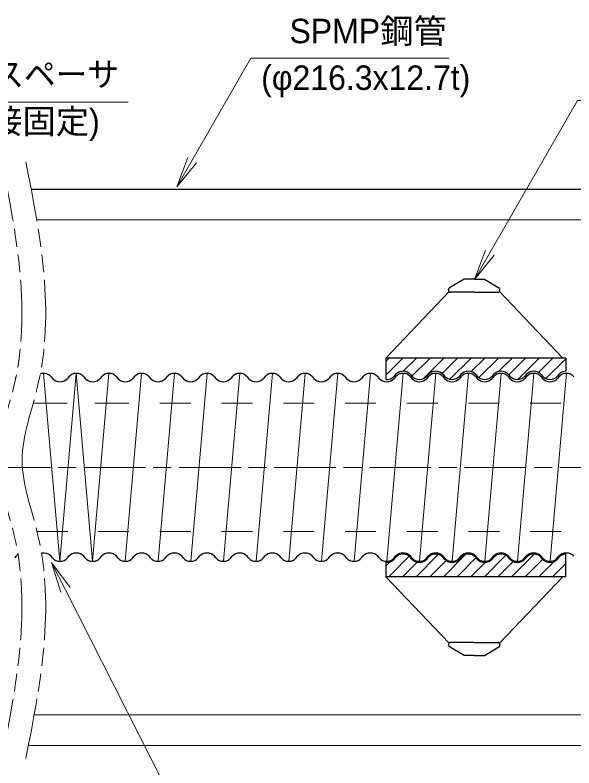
# Model space of a CAD drawing. Units: millimetres at full size, sheet at 1:2; details may follow other scales. Extents: x 4078 to 5758, y -31 to 1157.
# Drawn here: x 4452.9 to 4670.1, y 445.2 to 737.8 of the extents above; entities that cross this region are included whole.
import ezdxf
from ezdxf.enums import TextEntityAlignment as Align

# ---------------------------------------------------------------- set-up
doc = ezdxf.new("R2010")
doc.units = ezdxf.units.MM
doc.header["$LTSCALE"] = 2
for name, pattern in [('CHAIN', [18.5, 12, -1.5, 3.5, -1.5]), ('CHAIN_DOUBLE_DASH', [23.5, 12, -1.5, 3.5, -1.5, 3.5, -1.5]), ('DASHED_SPACED', [12, 6, -6])]:
    doc.linetypes.add(name, pattern=pattern)
for name, color, linetype, lineweight in [('1外形線', 7, 'Continuous', 30), ('2細い実線', 7, 'Continuous', 20), ('3隠れ線', 2, 'DASHED_SPACED', 13), ('4中心線', 1, 'CHAIN', 15), ('5想像線', 6, 'CHAIN_DOUBLE_DASH', 13), ('6寸法線', 4, 'Continuous', 13)]:
    doc.layers.add(name, color=color, linetype=linetype, lineweight=lineweight)
doc.styles.add('ＭＳ Ｐゴシック', font='')
doc.styles.get('ＭＳ Ｐゴシック').set_extended_font_data('MS PGothic')
pattern_1 = [(45, (6806.793, 484.852), (-2.65165, 2.65165), [])]

# ---------------------------------------------------------------- blocks, each defined once
blk = doc.blocks.new('open_arrow')
at = {"color": 0, "linetype": 'Continuous', "lineweight": -2}
blk.add_lwpolyline([(7.5, 1.25), (0, 0), (7.5, -1.25)], dxfattribs=at)

msp = doc.modelspace()

# ---------------------------------------------------------------- hatches: boundary and pattern name
at = {"layer": '2細い実線'}
h = msp.add_hatch(dxfattribs=at)
h.set_pattern_fill('USER', color=3, style=0, pattern_type=2)
h.set_pattern_definition(pattern_1)
h.paths.add_polyline_path([(4619.336, 598.12), (4619.817, 597.484, 0.43675), (4625.686, 597.484), (4626.167, 598.12, -0.43675), (4632.036, 598.12), (4632.517, 597.484, 0.43675), (4638.386, 597.484), (4638.867, 598.12, -0.43675), (4644.736, 598.12), (4645.217, 597.484, 0.43675), (4651.086, 597.484), (4651.567, 598.12, -0.43675), (4657.436, 598.12), (4657.917, 597.484, 0.43675), (4663.786, 597.484), (4664.267, 598.12, -0.19258), (4666.951, 599.394), (4666.951, 604.536), (4596.951, 604.536), (4596.951, 596.222, 0.23513), (4600.286, 597.484), (4600.767, 598.12, -0.43675), (4606.636, 598.12), (4607.117, 597.484, 0.43675), (4612.986, 597.484), (4613.467, 598.12, -0.43675)])
h = msp.add_hatch(dxfattribs=at)
h.set_pattern_fill('USER', color=3, style=0, pattern_type=2)
h.set_pattern_definition(pattern_1)
h.paths.add_polyline_path([(4666.951, 519.536), (4666.951, 528.294, 0.19258), (4664.267, 527.02), (4663.786, 526.384, -0.43675), (4657.917, 526.384), (4657.436, 527.02, 0.43675), (4651.567, 527.02), (4651.086, 526.384, -0.43675), (4645.217, 526.384), (4644.736, 527.02, 0.43675), (4638.867, 527.02), (4638.386, 526.384, -0.43675), (4632.517, 526.384), (4632.036, 527.02, 0.43675), (4626.167, 527.02), (4625.686, 526.384, -0.43675), (4619.817, 526.384), (4619.336, 527.02, 0.43675), (4613.467, 527.02), (4612.986, 526.384, -0.43675), (4607.117, 526.384), (4606.636, 527.02, 0.43675), (4600.767, 527.02), (4600.286, 526.384, -0.23513), (4596.951, 525.122), (4596.951, 519.536)])

# ---------------------------------------------------------------- linework, layer by layer
at = {"layer": '1外形線'}
for p, q in [((4459.15, 670.177), (4932.417, 670.177)), ((4938.873, 658.167), (4461.299, 658.186)), ((4627.426, 635.122), (4621.741, 631.84)), ((4631.366, 635.122), (4627.426, 635.122)), ((4631.366, 635.122), (4635.306, 635.122)), ((4635.306, 635.122), (4640.991, 631.84)), ((4621.585, 630.342), (4596.951, 604.536)), ((4621.366, 630.872), (4621.366, 631.19)), ((4631.366, 630.122), (4622.116, 630.122)), ((4631.366, 630.122), (4640.616, 630.122)), ((4641.146, 630.342), (4665.78, 604.536)), ((4641.366, 630.872), (4641.366, 631.19)), ((4596.951, 604.536), (4596.951, 596.222)), ((4666.951, 604.536), (4596.951, 604.536)), ((4666.951, 604.536), (4666.951, 599.394)), ((4453.191, 597.021), (4452.886, 596.618)), ((4466.936, 597.255), (4467.417, 596.618)), ((4473.767, 597.255), (4473.286, 596.618)), ((4479.636, 597.255), (4480.117, 596.618)), ((4486.467, 597.255), (4485.986, 596.618)), ((4492.336, 597.255), (4492.817, 596.618)), ((4499.167, 597.255), (4498.686, 596.618)), ((4505.036, 597.255), (4505.517, 596.618)), ((4511.867, 597.255), (4511.386, 596.618)), ((4517.736, 597.255), (4518.217, 596.618)), ((4524.567, 597.255), (4524.086, 596.618)), ((4530.436, 597.255), (4530.917, 596.618)), ((4537.267, 597.255), (4536.786, 596.618)), ((4543.136, 597.255), (4543.617, 596.618)), ((4549.967, 597.255), (4549.486, 596.618)), ((4555.836, 597.255), (4556.317, 596.618)), ((4562.667, 597.255), (4562.186, 596.618)), ((4568.536, 597.255), (4569.017, 596.618)), ((4575.367, 597.255), (4574.886, 596.618)), ((4581.236, 597.255), (4581.717, 596.618)), ((4588.067, 597.255), (4587.586, 596.618)), ((4593.936, 597.255), (4594.417, 596.618)), ((4600.767, 598.12), (4600.286, 597.484)), ((4600.767, 597.255), (4600.286, 596.618)), ((4606.636, 598.12), (4607.117, 597.484)), ((4606.636, 597.255), (4607.117, 596.618)), ((4613.467, 598.12), (4612.986, 597.484)), ((4613.467, 597.255), (4612.986, 596.618)), ((4619.336, 598.12), (4619.817, 597.484)), ((4619.336, 597.255), (4619.817, 596.618)), ((4626.167, 598.12), (4625.686, 597.484)), ((4626.167, 597.255), (4625.686, 596.618)), ((4632.036, 598.12), (4632.517, 597.484)), ((4632.036, 597.255), (4632.517, 596.618)), ((4638.867, 598.12), (4638.386, 597.484)), ((4638.867, 597.255), (4638.386, 596.618)), ((4644.736, 598.12), (4645.217, 597.484)), ((4644.736, 597.255), (4645.217, 596.618)), ((4651.567, 598.12), (4651.086, 597.484)), ((4651.567, 597.255), (4651.086, 596.618)), ((4657.436, 598.12), (4657.917, 597.484)), ((4657.436, 597.255), (4657.917, 596.618)), ((4664.267, 598.12), (4663.786, 597.484)), ((4664.267, 597.255), (4663.786, 596.618)), ((4452.886, 526.818), (4453.367, 527.455)), ((4453.367, 527.455), (4453.848, 528.092)), ((4467.417, 526.818), (4466.936, 527.455)), ((4473.286, 526.818), (4473.767, 527.455)), ((4480.117, 526.818), (4479.636, 527.455)), ((4485.986, 526.818), (4486.467, 527.455)), ((4492.817, 526.818), (4492.336, 527.455)), ((4498.686, 526.818), (4499.167, 527.455)), ((4505.517, 526.818), (4505.036, 527.455)), ((4511.386, 526.818), (4511.867, 527.455)), ((4518.217, 526.818), (4517.736, 527.455)), ((4524.086, 526.818), (4524.567, 527.455)), ((4530.917, 526.818), (4530.436, 527.455)), ((4536.786, 526.818), (4537.267, 527.455)), ((4543.617, 526.818), (4543.136, 527.455)), ((4549.486, 526.818), (4549.967, 527.455)), ((4556.317, 526.818), (4555.836, 527.455)), ((4562.186, 526.818), (4562.667, 527.455)), ((4569.017, 526.818), (4568.536, 527.455)), ((4574.886, 526.818), (4575.367, 527.455)), ((4581.717, 526.818), (4581.236, 527.455)), ((4587.586, 526.818), (4588.067, 527.455)), ((4594.417, 526.818), (4593.936, 527.455)), ((4600.286, 526.818), (4600.767, 527.455)), ((4600.286, 526.384), (4600.767, 527.02)), ((4607.117, 526.818), (4606.636, 527.455)), ((4607.117, 526.384), (4606.636, 527.02)), ((4612.986, 526.818), (4613.467, 527.455)), ((4612.986, 526.384), (4613.467, 527.02)), ((4619.817, 526.818), (4619.336, 527.455)), ((4619.817, 526.384), (4619.336, 527.02)), ((4625.686, 526.818), (4626.167, 527.455)), ((4625.686, 526.384), (4626.167, 527.02)), ((4632.517, 526.818), (4632.036, 527.455)), ((4632.517, 526.384), (4632.036, 527.02)), ((4638.386, 526.818), (4638.867, 527.455)), ((4638.386, 526.384), (4638.867, 527.02)), ((4645.217, 526.818), (4644.736, 527.455)), ((4645.217, 526.384), (4644.736, 527.02)), ((4651.086, 526.818), (4651.567, 527.455)), ((4651.086, 526.384), (4651.567, 527.02)), ((4657.917, 526.818), (4657.436, 527.455)), ((4657.917, 526.384), (4657.436, 527.02)), ((4663.786, 526.818), (4664.267, 527.455)), ((4663.786, 526.384), (4664.267, 527.02)), ((4666.951, 519.536), (4666.951, 528.294)), ((4596.951, 525.122), (4596.951, 519.536)), ((4666.951, 519.536), (4596.951, 519.536)), ((4621.585, 493.731), (4596.951, 519.536)), ((4641.146, 493.731), (4665.78, 519.536)), ((4621.366, 493.2), (4621.366, 492.882)), ((4627.426, 488.95), (4621.741, 492.233)), ((4631.366, 493.95), (4622.116, 493.95)), ((4631.366, 493.95), (4640.616, 493.95)), ((4635.306, 488.95), (4640.991, 492.233)), ((4641.366, 493.2), (4641.366, 492.882)), ((4631.366, 488.95), (4627.426, 488.95)), ((4631.366, 488.95), (4635.306, 488.95)), ((4460.326, 465.886), (4938.872, 466.014)), ((4458.074, 453.886), (4698.471, 454.017))]:
    msp.add_line(p, q, dxfattribs=at)
for centre, radius, start, end in [((4622.116, 631.19), 0.75, 120, 180), ((4622.116, 630.872), 0.75, 180, 270), ((4640.616, 630.872), 0.75, 270, 0), ((4640.616, 631.19), 0.75, 0, 60), ((4464.001, 594.536), 4, 42.81375, 109.19666), ((4476.701, 594.536), 4, 42.81375, 137.18625), ((4489.401, 594.536), 4, 42.81375, 137.18625), ((4502.101, 594.536), 4, 42.81375, 137.18625), ((4514.801, 594.536), 4, 42.81375, 137.18625), ((4527.501, 594.536), 4, 42.81375, 137.18625), ((4540.201, 594.536), 4, 42.81375, 137.18625), ((4552.901, 594.536), 4, 42.81375, 137.18625), ((4565.601, 594.536), 4, 42.81375, 137.18625), ((4578.301, 594.536), 4, 42.81375, 137.18625), ((4591.001, 594.536), 4, 42.81375, 137.18625), ((4597.351, 600.202), 4, 264.26083, 317.18625), ((4603.701, 595.402), 4, 42.81375, 137.18625), ((4603.701, 594.536), 4, 42.81375, 137.18625), ((4610.051, 600.202), 4, 222.81375, 317.18625), ((4616.401, 595.402), 4, 42.81375, 137.18625), ((4616.401, 594.536), 4, 42.81375, 137.18625), ((4622.751, 600.202), 4, 222.81375, 317.18625), ((4629.101, 595.402), 4, 42.81375, 137.18625), ((4629.101, 594.536), 4, 42.81375, 137.18625), ((4635.451, 600.202), 4, 222.81375, 317.18625), ((4641.801, 595.402), 4, 42.81375, 137.18625), ((4641.801, 594.536), 4, 42.81375, 137.18625), ((4648.151, 600.202), 4, 222.81375, 317.18625), ((4654.501, 595.402), 4, 42.81375, 137.18625), ((4654.501, 594.536), 4, 42.81375, 137.18625), ((4660.851, 600.202), 4, 222.81375, 317.18625), ((4667.201, 595.402), 4, 93.58332, 137.18625), ((4667.201, 594.536), 4, 42.81375, 137.18625), ((4470.351, 599.336), 4, 222.81375, 317.18625), ((4483.051, 599.336), 4, 222.81375, 317.18625), ((4495.751, 599.336), 4, 222.81375, 317.18625), ((4508.451, 599.336), 4, 222.81375, 317.18625), ((4521.151, 599.336), 4, 222.81375, 317.18625), ((4533.851, 599.336), 4, 222.81375, 317.18625), ((4546.551, 599.336), 4, 222.81375, 317.18625), ((4559.251, 599.336), 4, 222.81375, 317.18625), ((4571.951, 599.336), 4, 222.81375, 317.18625), ((4584.651, 599.336), 4, 222.81375, 317.18625), ((4597.351, 599.336), 4, 222.81375, 317.18625), ((4610.051, 599.336), 4, 222.81375, 317.18625), ((4622.751, 599.336), 4, 222.81375, 317.18625), ((4635.451, 599.336), 4, 222.81375, 317.18625), ((4648.151, 599.336), 4, 222.81375, 317.18625), ((4660.851, 599.336), 4, 222.81375, 317.18625), ((4456.783, 525.373), 4, 134.09324, 137.18625), ((4464.001, 524.736), 4, 42.81375, 102.55781), ((4470.351, 529.536), 4, 222.81375, 317.18625), ((4476.701, 524.736), 4, 42.81375, 137.18625), ((4483.051, 529.536), 4, 222.81375, 317.18625), ((4489.401, 524.736), 4, 42.81375, 137.18625), ((4495.751, 529.536), 4, 222.81375, 317.18625), ((4502.101, 524.736), 4, 42.81375, 137.18625), ((4508.451, 529.536), 4, 222.81375, 317.18625), ((4514.801, 524.736), 4, 42.81375, 137.18625), ((4521.151, 529.536), 4, 222.81375, 317.18625), ((4527.501, 524.736), 4, 42.81375, 137.18625), ((4533.851, 529.536), 4, 222.81375, 317.18625), ((4540.201, 524.736), 4, 42.81375, 137.18625), ((4546.551, 529.536), 4, 222.81375, 317.18625), ((4552.901, 524.736), 4, 42.81375, 137.18625), ((4559.251, 529.536), 4, 222.81375, 317.18625), ((4565.601, 524.736), 4, 42.81375, 137.18625), ((4571.951, 529.536), 4, 222.81375, 317.18625), ((4578.301, 524.736), 4, 42.81375, 137.18625), ((4584.651, 529.536), 4, 222.81375, 317.18625), ((4591.001, 524.736), 4, 42.81375, 137.18625), ((4597.351, 529.536), 4, 222.81375, 317.18625), ((4603.701, 524.736), 4, 42.81375, 137.18625), ((4603.701, 524.302), 4, 42.81375, 137.18625), ((4610.051, 529.536), 4, 222.81375, 317.18625), ((4616.401, 524.736), 4, 42.81375, 137.18625), ((4616.401, 524.302), 4, 42.81375, 137.18625), ((4622.751, 529.536), 4, 222.81375, 317.18625), ((4629.101, 524.736), 4, 42.81375, 137.18625), ((4629.101, 524.302), 4, 42.81375, 137.18625), ((4635.451, 529.536), 4, 222.81375, 317.18625), ((4641.801, 524.736), 4, 42.81375, 137.18625), ((4641.801, 524.302), 4, 42.81375, 137.18625), ((4648.151, 529.536), 4, 222.81375, 317.18625), ((4654.501, 524.736), 4, 42.81375, 137.18625), ((4654.501, 524.302), 4, 42.81375, 137.18625), ((4660.851, 529.536), 4, 222.81375, 317.18625), ((4667.201, 524.736), 4, 42.81375, 137.18625), ((4667.201, 524.302), 4, 93.58332, 137.18625), ((4597.351, 529.102), 4, 264.26083, 317.18625), ((4610.051, 529.102), 4, 222.81375, 317.18625), ((4622.751, 529.102), 4, 222.81375, 317.18625), ((4635.451, 529.102), 4, 222.81375, 317.18625), ((4648.151, 529.102), 4, 222.81375, 317.18625), ((4660.851, 529.102), 4, 222.81375, 317.18625), ((4622.116, 493.2), 0.75, 90, 180), ((4622.116, 492.882), 0.75, 180, 240), ((4640.616, 493.2), 0.75, 0, 90), ((4640.616, 492.882), 0.75, 300, 0)]:
    msp.add_arc(centre, radius, start, end, dxfattribs=at)
at = {"layer": '2細い実線', "color": 3}
for p, q in [((4470.351, 525.536), (4464.001, 598.536)), ((4476.701, 598.536), (4470.351, 525.536)), ((4483.051, 525.536), (4476.701, 598.536)), ((4489.401, 598.536), (4483.051, 525.536)), ((4502.101, 598.536), (4495.751, 525.536)), ((4514.801, 598.536), (4508.451, 525.536)), ((4527.501, 598.536), (4521.151, 525.536)), ((4540.201, 598.536), (4533.851, 525.536)), ((4552.901, 598.536), (4546.551, 525.536)), ((4565.601, 598.536), (4559.251, 525.536)), ((4578.301, 598.536), (4571.951, 525.536)), ((4591.001, 598.536), (4584.651, 525.536)), ((4603.701, 598.536), (4597.351, 525.536)), ((4616.401, 598.536), (4610.051, 525.536)), ((4629.101, 598.536), (4622.751, 525.536)), ((4641.801, 598.536), (4635.451, 525.536)), ((4654.501, 598.536), (4648.151, 525.536)), ((4667.201, 598.536), (4660.851, 525.536)), ((4467.417, 526.818), (4466.936, 527.455)), ((4473.286, 526.818), (4473.767, 527.455)), ((4480.117, 526.818), (4479.636, 527.455)), ((4489.643, 453.886), (4489.712, 453.955))]:
    msp.add_line(p, q, dxfattribs=at)
for centre, start, end in [((4495.751, 599.336), 222.81375, 237.31054), ((4464.001, 524.736), 42.81375, 101.95068), ((4470.351, 529.536), 222.81375, 317.18625), ((4476.701, 524.736), 42.81375, 137.18625), ((4483.051, 529.536), 222.81375, 283.3359)]:
    msp.add_arc(centre, 4, start, end, dxfattribs=at)
at = {"layer": '3隠れ線'}
for p, q in [((4459.937, 587.036), (4492.927, 587.036)), ((4461.17, 587.036), (4781.851, 587.036)), ((4461.17, 537.036), (4781.851, 537.036)), ((4461.438, 537.036), (4484.874, 537.036))]:
    msp.add_line(p, q, dxfattribs=at)
at = {"layer": '4中心線'}
msp.add_line((5687.614, 562.017), (4156.702, 562.017), dxfattribs=at)
at = {"layer": '5想像線'}
for points in [[(4446.387, 564.842), (4446.397, 574.391), (4450.124, 583.951), (4452.428, 593.584), (4459.28, 622.222), (4453.569, 651.5), (4447.858, 680.778)], [(4455.63, 564.842), (4455.635, 574.397), (4459.365, 583.964), (4461.671, 593.603), (4468.523, 622.241), (4462.812, 651.519), (4457.1, 680.797)], [(4446.387, 564.842), (4446.397, 555.292), (4450.124, 545.732), (4452.428, 536.099), (4459.28, 507.461), (4453.569, 478.183), (4447.858, 448.905)], [(4455.63, 564.842), (4455.635, 555.286), (4459.365, 545.719), (4461.671, 536.08), (4468.523, 507.442), (4462.812, 478.164), (4457.1, 448.886)]]:
    msp.add_open_spline(points, degree=3, knots=[0, 0, 0, 0, 1, 1, 1, 2, 2, 2, 2], dxfattribs=at)
at = {"layer": '6寸法線'}
for points in [[(4515.716, 671.046), (4521.716, 681.439), (4544.584, 721.046), (4621.656, 721.046)], [(4357.433, 634.443), (4363.433, 644.836), (4397.559, 703.943), (4496.887, 703.943)], [(4631.455, 635.074), (4637.455, 645.466), (4671.581, 704.574), (4770.908, 704.574)], [(4467.035, 525.067), (4472.468, 514.367), (4520.603, 419.555), (4601.439, 419.555)]]:
    msp.add_lwpolyline(points, dxfattribs=at)

# ---------------------------------------------------------------- block references
at = {"layer": '6寸法線', "xscale": 1.6, "yscale": 1.6}
for p, rotation in [((4515.716, 671.046), 60), ((4631.455, 635.074), 60), ((4467.035, 525.067), 296.9)]:
    msp.add_blockref('open_arrow', p, dxfattribs=dict(at, rotation=rotation))

# ---------------------------------------------------------------- texts
at = {"layer": '6寸法線', "style": 'ＭＳ Ｐゴシック'}
msp.add_text('SPMP鋼管', height=9.501, dxfattribs=at).set_placement((4559.584, 724.046), align=Align.BOTTOM_LEFT)
at = {"layer": '6寸法線', "style": 'ＭＳ Ｐゴシック', "width": 0.95}
msp.add_text('フックスペーサ', height=9.501, dxfattribs=at).set_placement((4407.112, 707.227), align=Align.BOTTOM_LEFT)
at = {"layer": '6寸法線', "color": 7, "style": 'ＭＳ Ｐゴシック'}
for s, p in [('(φ216.3x12.7t)', (4548.555, 718.252)), ('(溶接固定)', (4425.693, 701.301))]:
    msp.add_text(s, height=9.501, dxfattribs=at).set_placement(p, align=Align.TOP_LEFT)

doc.saveas('drawing.dxf')
